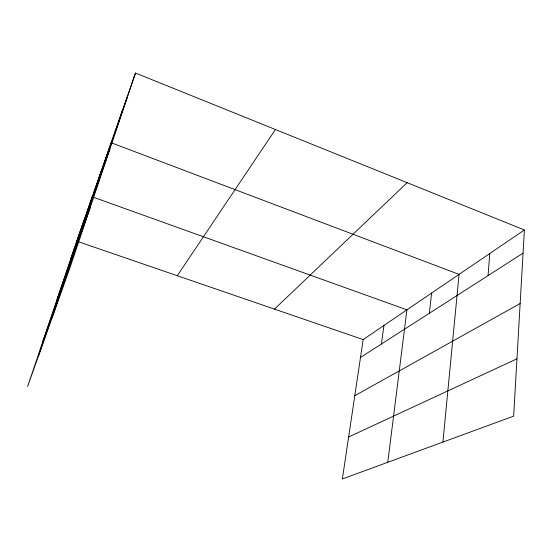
<?xml version="1.0" encoding="UTF-8"?>
<svg xmlns="http://www.w3.org/2000/svg" width="552" height="552" viewBox="0 0 552 552"><rect width="100%" height="100%" fill="white"/><g stroke="black" fill="none" stroke-linecap="round" stroke-linejoin="round"><path stroke-width="0.83" d="M524.4 229.977L513.643 416.139L342.371 478.957L363.168 339.583L524.4 229.977L135.481 73.043L76.714 241.169L27.6 386.531L69.98 267.706L135.481 73.043M488.058 275.614L489.79 253.499M442.918 442.076L459.071 274.385L111.124 142.733L51.991 318.131M429.346 313.274L431.609 293.057M387.773 462.3L406.921 309.838L92.218 196.809L38.454 356.109M381.397 344.027L383.964 325.445M77.542 239.451L84.042 220.2M94.047 192.303L101.113 171.375M114.788 133.066L122.482 110.234M70.47 259.654L127.443 96.938M57.029 299.432L109.862 149.171M42.469 342.516L90.383 207.076M177.275 275.717L275.434 129.52M274.482 309.113L407.155 182.671M360.504 357.434L523.061 253.161M354.791 395.715L520.15 303.524M348.636 436.991L516.955 358.821M76.714 241.169L363.168 339.583"/></g></svg>
